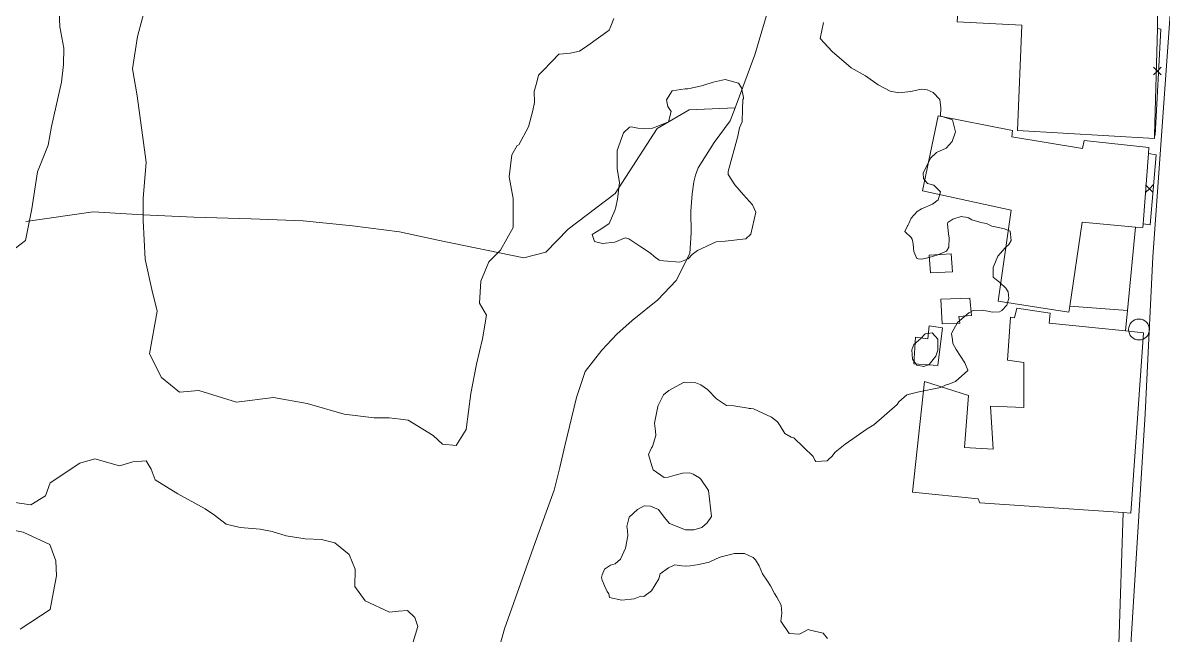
# Model space of a CAD drawing. Header units: metres. Extents: x 4652992 to 4879070, y 2074171 to 2309877.
# Drawn here: x 4654077.9 to 4654161.8, y 2307678.7 to 2307723.8 of the extents above; entities that cross this region are included whole.
import ezdxf

# ---------------------------------------------------------------- set-up
doc = ezdxf.new("R2010")
doc.units = ezdxf.units.M
doc.header["$MEASUREMENT"] = 0
doc.layers.get('0').update_dxf_attribs({"color": 4, "lineweight": 0})
for name, color, linetype, lineweight in [('Level 1', 2, 'Continuous', 0), ('Level 18', 5, 'Continuous', 0), ('Level 30', 5, 'Continuous', 0), ('Level 31', 38, 'Continuous', 0), ('Level 36', 1, 'Continuous', 0), ('Level 37', 3, 'Continuous', 0), ('Level 40', 1, 'Continuous', 0), ('Level 61', 4, 'Continuous', 0), ('Level 62', 4, 'Continuous', 0), ('Level 63', 3, 'Continuous', 0)]:
    doc.layers.add(name, color=color, linetype=linetype, lineweight=lineweight)

# ---------------------------------------------------------------- blocks, each defined once
blk = doc.blocks.new('POSTE')
at = {"color": 0, "linetype": 'ByBlock', "lineweight": -2}
blk.add_circle((0, 0), 0.770001, dxfattribs=at)
blk = doc.blocks.new('COTA')
at = {"color": 0, "linetype": 'ByBlock', "lineweight": -2, "ltscale": 10}
for p, q in [((0, 0), (-1.419522, -1.408457)), ((-1.408457, 1.419522), (0, 0)), ((1.419522, 1.408457), (0, 0)), ((0, 0), (1.408457, -1.419522))]:
    blk.add_line(p, q, dxfattribs=at)

msp = doc.modelspace()

# ---------------------------------------------------------------- linework, layer by layer
at = {"layer": 'Level 1'}
for points in [[(4654112.065493, 2307674.726504, 1355), (4654113.321291, 2307679.193911, 1354), (4654115.570681, 2307685.542116, 1353), (4654116.964297, 2307689.385927, 1352.42), (4654117.386904, 2307691.05292, 1352.34), (4654117.74573, 2307692.648928, 1352.32), (4654118.599306, 2307696.197878, 1352.18), (4654119.254275, 2307698.119509, 1352.16), (4654120.472719, 2307699.682131, 1352.14), (4654121.5683, 2307700.868716, 1352.12), (4654122.713076, 2307701.879275, 1352.12), (4654124.604922, 2307703.394472, 1351.96), (4654125.943117, 2307704.814699, 1352), (4654126.943911, 2307706.802675, 1351.92), (4654127.056521, 2307708.329897, 1351.9), (4654127.027529, 2307709.901125, 1351.88), (4654127.109499, 2307711.184511, 1351.86), (4654127.248293, 2307712.073733, 1351.8), (4654127.36072, 2307712.5683, 1351.74), (4654127.565676, 2307713.111513, 1351.62), (4654128.734682, 2307714.966128, 1351), (4654129.91968, 2307716.561281, 1350), (4654130.275298, 2307717.51676, 1349.909322), (4654131.723696, 2307721.408327, 1349.54), (4654132.967287, 2307725.568728, 1349)], [(4654078.104281, 2307709.147163, 1365.026424), (4654083.048522, 2307709.864141, 1364.026424), (4654086.711431, 2307709.648287, 1363.026424), (4654090.45897, 2307709.482456, 1362.026424), (4654094.684301, 2307709.355441, 1361.026424), (4654098.492994, 2307709.210379, 1359.926424), (4654102.127135, 2307708.838711, 1359.026424), (4654105.596767, 2307708.397826, 1358.026424), (4654108.536414, 2307707.763757, 1357.126424), (4654114.726583, 2307706.488966, 1354.926424), (4654116.356663, 2307706.892874, 1354.526424), (4654118.009108, 2307708.596396, 1354.026424), (4654121.460926, 2307711.212752, 1353.126424), (4654124.544239, 2307715.988356, 1352.026424), (4654126.905485, 2307717.360216, 1351.126424), (4654130.275298, 2307717.51676, 1349.909322)]]:
    msp.add_polyline3d(points, dxfattribs=at)
at = {"layer": 'Level 18', "color": 30}
msp.add_polyline3d([(4654158.520081, 2307801.584107, 1344.279018), (4654159.403895, 2307798.277543, 1344.791647), (4654160.955464, 2307787.756466, 1346.33308), (4654162.448486, 2307770.765085, 1348.626388), (4654162.992942, 2307757.218269, 1350.251862), (4654163.230392, 2307748.048325, 1351.138997), (4654163.372389, 2307739.414516, 1351.939737), (4654162.805322, 2307731.617983, 1352.820117), (4654161.011961, 2307706.540767, 1356.113772), (4654160.452804, 2307694.993306, 1357.450233), (4654159.297317, 2307676.434269, 1359.488676), (4654158.562503, 2307660.554671, 1360.616932), (4654157.201427, 2307645.266726, 1362.10546), (4654156.369616, 2307632.793815, 1363.256254), (4654155.67289, 2307621.25058, 1364.67296)], dxfattribs=at)
at = {"layer": 'Level 30', "color": 1}
for points in [[(4654161.348804, 2307733.753458, 1354.765774), (4654161.415419, 2307728.707958, 1355.325774), (4654161.352969, 2307723.46513, 1356.435774), (4654161.349544, 2307723.340006, 1356.443389), (4654161.134937, 2307715.500466, 1356.920524), (4654161.128078, 2307715.249899, 1356.935774), (4654151.052658, 2307715.835608, 1356.535774), (4654151.370316, 2307723.58238, 1356.535774), (4654146.616468, 2307723.851693, 1354.935774), (4654146.63524, 2307724.195483, 1354.935774), (4654146.91971, 2307729.405086, 1354.935774), (4654153.848013, 2307729.099487, 1355.335774), (4654154.016871, 2307734.115713, 1354.759216), (4654161.348804, 2307733.753458, 1354.765774)], [(4654150.628036, 2307715.368071, 1358.135774), (4654155.843189, 2307714.51814, 1358.086274), (4654155.950246, 2307715.109929, 1358.08064), (4654160.711016, 2307714.587706, 1358.035774), (4654160.678484, 2307714.150368, 1358.087762), (4654160.293474, 2307708.974538, 1358.703025), (4654160.272981, 2307708.69904, 1358.735774), (4654159.73558, 2307708.746341, 1358.808031), (4654155.810581, 2307709.091813, 1359.335774), (4654154.905051, 2307702.920947, 1359.335774), (4654154.839767, 2307702.47606, 1359.335774), (4654149.643005, 2307703.283086, 1359.335774), (4654150.593159, 2307709.983927, 1359.035774), (4654144.055714, 2307711.413087, 1357.635774), (4654145.223826, 2307716.92982, 1357.635774), (4654150.689128, 2307715.853848, 1358.135774), (4654150.628036, 2307715.368071, 1358.135774)], [(4654153.460023, 2307702.418603, 1359.735774), (4654153.380146, 2307701.684189, 1359.735774), (4654159.002339, 2307701.102465, 1360.140889), (4654160.319152, 2307700.966216, 1360.235774), (4654159.400422, 2307687.697426, 1360.235774), (4654158.829826, 2307687.735842, 1360.271673), (4654148.274112, 2307688.446522, 1360.935774), (4654148.171729, 2307688.747997, 1360.935774), (4654143.327511, 2307689.245966, 1360.935774), (4654144.221356, 2307697.38902, 1360.935774), (4654147.451412, 2307696.36302, 1361.235774), (4654147.159871, 2307692.535391, 1361.235774), (4654149.262198, 2307692.3971, 1360.935774), (4654149.076182, 2307695.556666, 1360.235774), (4654151.520938, 2307695.467374, 1360.335774), (4654151.515875, 2307698.771004, 1359.335774), (4654150.308664, 2307698.942625, 1359.335774), (4654150.534587, 2307702.111788, 1359.335774), (4654150.832536, 2307702.075817, 1359.335774), (4654150.998119, 2307702.770059, 1359.335774), (4654153.460023, 2307702.418603, 1359.735774)]]:
    msp.add_polyline3d(points, dxfattribs=at)
at = {"layer": 'Level 31', "flags": 128}
for points, elevation in [([(4654146.268906, 2307705.437776), (4654144.647027, 2307705.37438), (4654144.555285, 2307706.672417), (4654146.182994, 2307706.764404), (4654146.268906, 2307705.437776)], 1357.9683), ([(4654146.803413, 2307701.662622), (4654145.515562, 2307701.622245), (4654145.408979, 2307703.427061), (4654147.538234, 2307703.507672), (4654147.664338, 2307702.234049), (4654146.725426, 2307702.153799), (4654146.803413, 2307701.662622)], 1358.968336), ([(4654145.542857, 2307701.319533), (4654145.187452, 2307698.566273), (4654143.425192, 2307698.67997), (4654143.559726, 2307700.644932), (4654144.457728, 2307700.52526), (4654144.564942, 2307701.484872), (4654145.542857, 2307701.319533)], 1358.968336)]:
    msp.add_lwpolyline(points, dxfattribs=dict(at, elevation=elevation))
at = {"layer": 'Level 36', "extrusion": (-0.1151631321259256, 0.1194645317086317, 0.986136744403424), "elevation": -258959.135329, "flags": 128}
msp.add_lwpolyline([(-4952346.331056, 1547178.919958), (-4952347.791964, 1547178.919958), (-4952354.765902, 1547172.061847)], dxfattribs=at)
at = {"layer": 'Level 37'}
msp.add_line((4654159.146906, 2307702.609543, 1357.732251), (4654154.905051, 2307702.920947, 1358.067831), dxfattribs=at)
at = {"layer": 'Level 37', "elevation": 1357.732251, "flags": 128}
msp.add_lwpolyline([(4654159.73558, 2307708.746341), (4654159.146906, 2307702.609543), (4654159.002339, 2307701.102465)], dxfattribs=at)
at = {"layer": 'Level 40', "color": 3, "elevation": 1361.1323, "flags": 128}
msp.add_lwpolyline([(4654145.1894, 2307700.4964), (4654144.7738, 2307700.9547), (4654144.2586, 2307700.8967), (4654143.9394, 2307700.5487), (4654143.4145, 2307700.1145), (4654143.2716, 2307699.701), (4654143.3307, 2307699.028), (4654143.6552, 2307698.5873), (4654144.1716, 2307698.4876), (4654144.5467, 2307698.6357), (4654145.0402, 2307699.2336), (4654145.199075, 2307699.687379), (4654145.1894, 2307700.4964)], dxfattribs=at)
at = {"layer": 'Level 40', "color": 3}
for points in [[(4654076.9165, 2307706.8695, 1367.9736), (4654078.0854, 2307707.7479, 1367.9736), (4654078.5285, 2307710.0811, 1367.9736), (4654078.9553, 2307712.8082, 1367.3736), (4654079.73, 2307714.7749, 1367.3736), (4654079.9887, 2307716.137, 1367.3736), (4654080.7284, 2307719.4092, 1366.1736), (4654080.8722, 2307720.6953, 1366.1736), (4654080.9007, 2307721.9033, 1366.1736), (4654080.6041, 2307723.4753, 1365.5736), (4654080.4587, 2307726.9456, 1365.5736)], [(4654087.047, 2307725.5362, 1364.6736), (4654086.3039, 2307722.7485, 1365.2736), (4654085.9562, 2307720.3874, 1365.2736), (4654086.2826, 2307718.3989, 1365.2736), (4654086.944, 2307713.5266, 1366.1736), (4654086.7348, 2307710.8379, 1366.1736), (4654086.7291, 2307709.2211, 1366.1736), (4654086.8822, 2307706.3685, 1366.4736), (4654086.9062, 2307706.2581, 1366.4736), (4654087.3645, 2307704.1506, 1366.4736), (4654087.7644, 2307702.5555, 1366.4736), (4654087.1855, 2307699.4114, 1365.8736), (4654088.0896, 2307697.6764, 1364.9736), (4654089.3957, 2307696.6081, 1364.9736), (4654090.8272, 2307696.7305, 1364.9736), (4654093.6005, 2307695.8519, 1364.3736), (4654096.3095, 2307696.2027, 1363.7736), (4654098.7874, 2307695.7744, 1362.8736), (4654101.5183, 2307694.9765, 1361.6736), (4654103.7221, 2307694.7167, 1361.0736), (4654104.8313, 2307694.7013, 1361.0736), (4654105.661, 2307694.5986, 1361.0736), (4654106.2141, 2307694.5301, 1361.0736), (4654108.0743, 2307693.4066, 1360.1736), (4654108.7615, 2307692.761, 1360.1736), (4654109.7557, 2307692.6667, 1360.1736), (4654110.4858, 2307693.8481, 1360.1736), (4654110.8386, 2307696.4924, 1359.2736), (4654111.2493, 2307698.6576, 1359.2736), (4654111.7016, 2307700.5082, 1359.2736), (4654111.9851, 2307702.2581, 1358.3736), (4654111.4791, 2307703.1551, 1357.7736), (4654111.5826, 2307704.7719, 1357.7736), (4654112.1569, 2307706.1933, 1357.7736), (4654113.0292, 2307707.044, 1357.7736), (4654113.9532, 2307708.7029, 1357.7736), (4654113.9545, 2307710.8514, 1357.7736), (4654113.6478, 2307712.447, 1357.7736), (4654113.8492, 2307714.0442, 1357.7736), (4654114.2408, 2307714.7472, 1357.7736), (4654114.361, 2307714.8019, 1358.04), (4654115.0765, 2307716.1052, 1358.04), (4654115.3954, 2307717.3143, 1358.04), (4654115.517, 2307717.9071, 1358.04), (4654115.5208, 2307717.9256, 1358.04), (4654115.5041, 2307718.7067, 1358.04), (4654115.6888, 2307719.4071, 1358.04), (4654115.823, 2307719.9157, 1358.04), (4654116.115, 2307720.2191, 1358.04), (4654116.8095, 2307720.9405, 1358.04), (4654117.3073, 2307721.4578, 1358.04), (4654117.3598, 2307721.4629, 1358.04), (4654118.1381, 2307721.5395, 1358.04), (4654118.8399, 2307721.6823, 1358.04), (4654119.4544, 2307722.09, 1358.04), (4654121.0246, 2307723.2257, 1357.24), (4654121.146, 2307723.5304, 1357.1274), (4654121.3644, 2307724.0784, 1356.9248)], [(4654136.7803, 2307723.7783, 1353.24), (4654136.5299, 2307722.6177, 1354.04), (4654137.4112, 2307721.6584, 1355.64), (4654138.8264, 2307720.4543, 1356.04), (4654139.8785, 2307719.8736, 1356.04), (4654140.8119, 2307719.1934, 1356.6323), (4654141.6747, 2307718.748, 1358.1323), (4654142.3214, 2307718.6256, 1358.1323), (4654143.2049, 2307718.7127, 1358.1323), (4654143.9586, 2307718.8866, 1358.1323), (4654144.4165, 2307718.8376, 1358.1323), (4654144.861, 2307718.6406, 1358.1323), (4654145.3511, 2307718.1251, 1358.1323), (4654145.4129, 2307717.517, 1358.1323), (4654145.3781, 2307716.9104, 1358.1323), (4654145.5033, 2307716.8678, 1358.1323), (4654146.268, 2307716.626, 1358.1323), (4654146.4874, 2307715.749, 1358.1323), (4654146.2579, 2307715.0422, 1358.1323), (4654145.8128, 2307714.5425, 1358.1323), (4654145.0942, 2307714.2298, 1358.1323), (4654144.6501, 2307713.8165, 1358.1323), (4654144.1126, 2307712.7116, 1358.1323), (4654144.1329, 2307712.3059, 1358.1323), (4654144.4387, 2307711.9418, 1358.1323), (4654144.8899, 2307711.8212, 1358.1323), (4654145.3812, 2307711.3257, 1358.1323), (4654145.2071, 2307710.7498, 1358.1323), (4654144.8032, 2307710.433, 1358.1323), (4654143.987, 2307710.0929, 1358.1323), (4654143.6731, 2307709.883, 1358.1323), (4654143.2333, 2307709.403, 1358.1323), (4654143.0707, 2307709.0151, 1358.1323), (4654142.9914, 2307708.8642, 1358.1323), (4654142.9968, 2307708.849, 1358.1323), (4654142.9707, 2307708.8246, 1358.1323), (4654142.7533, 2307708.4107, 1358.2277), (4654143.2352, 2307707.9652, 1359.1323), (4654143.3003, 2307707.8513, 1359.1323), (4654143.3662, 2307707.505, 1359.1323), (4654143.3933, 2307707.1962, 1359.1323), (4654143.4269, 2307706.9448, 1359.1323), (4654143.6469, 2307706.4345, 1359.1323), (4654143.7375, 2307706.4164, 1359.1323), (4654144.0072, 2307706.3685, 1359.1323), (4654144.5572, 2307706.4981, 1359.1323), (4654145.1856, 2307706.6886, 1359.1323), (4654145.8273, 2307706.9604, 1359.1323), (4654145.9909, 2307707.2585, 1359.1323), (4654146.0336, 2307707.9507, 1359.1323), (4654145.9885, 2307708.214, 1359.1323), (4654145.8991, 2307708.9745, 1359.1323), (4654145.9206, 2307709.0792, 1359.1323), (4654146.2903, 2307709.3176, 1359.1323), (4654146.8986, 2307709.5279, 1359.1323), (4654147.0255, 2307709.5026, 1359.1323), (4654147.2459, 2307709.4587, 1359.1323), (4654147.4404, 2307709.4199, 1359.1323), (4654147.6966, 2307709.2849, 1359.1323), (4654148.2801, 2307709.0914, 1359.1323), (4654148.3376, 2307709.08, 1359.6323), (4654148.7628, 2307708.9952, 1360.1323), (4654149.1545, 2307708.7965, 1360.1323), (4654149.5247, 2307708.7227, 1360.1323), (4654150.1021, 2307708.6075, 1360.1323), (4654150.5244, 2307708.4318, 1360.1323), (4654150.5855, 2307707.7589, 1360.1323), (4654150.4196, 2307707.4592, 1360.1323), (4654150.1489, 2307707.2194, 1360.1323), (4654149.6009, 2307706.5905, 1360.1323), (4654149.2521, 2307705.7682, 1360.1323), (4654149.2709, 2307705.0451, 1360.1323), (4654149.7533, 2307704.6581, 1360.1323), (4654150.1953, 2307704.2396, 1360.1323), (4654150.3673, 2307703.9771, 1360.1323), (4654150.4097, 2307703.4801, 1360.1323), (4654150.3786, 2307703.3281, 1360.1323), (4654150.2708, 2307703.0003, 1361.1323), (4654149.8917, 2307702.5949, 1361.1323), (4654149.7278, 2307702.5007, 1361.1323), (4654149.182, 2307702.4908, 1361.1323), (4654148.8644, 2307702.5541, 1361.1323), (4654148.4384, 2307702.6391, 1361.1323), (4654147.802, 2307702.6127, 1361.1323), (4654147.4798, 2307702.4222, 1361.1323), (4654146.6484, 2307701.7117, 1361.1323), (4654146.2232, 2307700.9711, 1361.1323), (4654146.2045, 2307700.9171, 1361.1323)], [(4654126.207, 2307706.1501, 1357.1323), (4654126.8173, 2307706.4006, 1357.1323), (4654127.1144, 2307706.7136, 1357.1323), (4654127.5009, 2307707.0087, 1357.1323), (4654128.8925, 2307707.6618, 1357.1323), (4654129.5556, 2307707.7156, 1357.1323), (4654131.0793, 2307707.877, 1357.1323), (4654131.4302, 2307708.2257, 1357.1323), (4654131.8047, 2307709.826, 1357.1323), (4654131.5475, 2307710.3891, 1357.1323), (4654130.9059, 2307711.1219, 1357.1323), (4654130.2642, 2307711.8547, 1357.1323), (4654129.766, 2307712.6054, 1357.1323), (4654129.7671, 2307712.8378, 1357.1323), (4654130.4866, 2307715.4391, 1357.1323), (4654130.6098, 2307716.0401, 1356.946), (4654130.7901, 2307716.4823, 1356.84), (4654130.8162, 2307717.4106, 1356.1662), (4654130.8365, 2307718.1354, 1355.64), (4654130.8838, 2307718.1989, 1355.64), (4654130.8855, 2307718.2767, 1355.6323), (4654130.7411, 2307718.9961, 1354.6323), (4654130.5269, 2307719.3188, 1354.6323), (4654129.5578, 2307719.6055, 1354.6323), (4654128.6763, 2307719.408, 1354.6323), (4654127.9744, 2307719.1746, 1354.6323), (4654127.9369, 2307719.1444, 1355.6323), (4654126.9129, 2307718.9292, 1355.6323), (4654126.7692, 2307718.9112, 1355.6323), (4654126.6128, 2307718.9005, 1356.1323), (4654125.6525, 2307718.766, 1356.1323), (4654125.2369, 2307718.1037, 1356.1323), (4654125.3244, 2307717.6205, 1356.1323), (4654125.5738, 2307717.2447, 1356.1323), (4654125.373, 2307716.4929, 1356.1323), (4654124.708, 2307716.2063, 1356.1323), (4654124.2049, 2307716.0272, 1356.1323), (4654123.5857, 2307715.9644, 1356.1323), (4654123.1285, 2307716.009, 1356.1323), (4654122.6357, 2307716.1073, 1356.1323), (4654122.5175, 2307716.0981, 1357.1323), (4654122.0587, 2307715.6779, 1357.1323), (4654121.6048, 2307714.3728, 1357.1323), (4654121.6074, 2307713.0231, 1357.1323), (4654121.7729, 2307712.0131, 1357.1323), (4654121.6149, 2307710.7884, 1357.1323), (4654121.4958, 2307710.2073, 1357.1323), (4654121.4322, 2307709.9517, 1357.6323), (4654121.0071, 2307709.0136, 1357.6323), (4654120.4052, 2307708.5756, 1357.6323), (4654119.7678, 2307708.1913, 1357.6323), (4654119.9445, 2307707.691, 1357.6323), (4654120.5167, 2307707.5304, 1357.6323), (4654121.4214, 2307707.6289, 1357.6323), (4654122.1838, 2307707.9419, 1357.6323), (4654122.4521, 2307707.8883, 1357.6323), (4654123.3536, 2307707.29, 1357.6323), (4654124.0497, 2307706.8256, 1357.6323), (4654124.3262, 2307706.5845, 1357.6323), (4654124.6877, 2307706.303, 1357.6323), (4654125.0159, 2307706.2481, 1357.1323), (4654126.207, 2307706.1501, 1357.1323)], [(4654146.2045, 2307700.9171, 1361.1323), (4654146.2617, 2307700.443, 1361.1323), (4654146.2929, 2307700.185, 1361.1323), (4654146.5296, 2307699.7456, 1361.1323), (4654147.1882, 2307698.7487, 1361.1323), (4654147.3998, 2307698.2146, 1361.1323), (4654147.406, 2307698.1985, 1361.1323), (4654146.4877, 2307697.3826, 1361.1323), (4654145.9315, 2307697.1714, 1361.1323), (4654145.8146, 2307697.1256, 1361.1323), (4654145.3911, 2307696.9447, 1361.1323), (4654143.6982, 2307696.597, 1361.1323), (4654142.9117, 2307696.3993, 1361.1323), (4654142.3324, 2307695.8907, 1361.1323), (4654142.2015, 2307695.6941, 1361.1323), (4654140.4835, 2307694.1864, 1359.6323), (4654139.984, 2307693.9063, 1359.6323), (4654138.3659, 2307692.7597, 1359.6323), (4654138.1421, 2307692.579, 1359.6323), (4654137.6448, 2307692.18, 1359.6323), (4654137.401, 2307691.8669, 1359.6323), (4654137.1575, 2307691.6448, 1359.6323), (4654137.0413, 2307691.5343, 1359.6323), (4654136.228, 2307691.4954, 1359.6323), (4654136.1522, 2307691.5924, 1359.6323), (4654136.0205, 2307691.8586, 1359.6323), (4654134.6096, 2307693.2262, 1359.6323), (4654134.4016, 2307693.2844, 1359.6323), (4654133.9397, 2307693.5634, 1359.6323), (4654133.5837, 2307694.1147, 1359.6323), (4654133.3911, 2307694.4064, 1359.6323), (4654132.9517, 2307694.7637, 1359.6323), (4654131.6416, 2307695.3815, 1360.1323), (4654131.4442, 2307695.3959, 1358.9197), (4654131.3245, 2307695.4046, 1360.1323), (4654131.2449, 2307695.4089, 1360.1323), (4654130.1796, 2307695.5931, 1360.1323), (4654129.6453, 2307695.6276, 1360.1323), (4654128.9087, 2307696.1, 1359.6323), (4654128.2353, 2307696.7861, 1359.6323), (4654127.7459, 2307697.1345, 1359.6323), (4654127.3793, 2307697.2791, 1359.6323), (4654126.5399, 2307697.3351, 1359.6323), (4654125.4111, 2307696.7303, 1359.6323), (4654125.0168, 2307696.3917, 1359.6323), (4654124.6154, 2307695.6123, 1359.6323), (4654124.6009, 2307695.5416, 1359.6323), (4654124.4273, 2307694.6948, 1359.6323), (4654124.349, 2307694.3125, 1359.6323), (4654124.4205, 2307693.7333, 1359.6323), (4654124.4454, 2307693.4082, 1359.6323), (4654124.1901, 2307692.5984, 1359.6323), (4654124.1392, 2307692.5038, 1359.6323), (4654123.9001, 2307692.0075, 1359.6323), (4654124.142, 2307691.1675, 1359.6323), (4654124.261, 2307690.8759, 1359.6323), (4654125.0653, 2307690.3279, 1359.6323), (4654125.3603, 2307690.3434, 1359.6323), (4654125.873, 2307690.4838, 1359.6323), (4654126.3959, 2307690.6262, 1359.6323), (4654126.9459, 2307690.6573, 1359.6323), (4654127.1956, 2307690.5722, 1359.6323), (4654127.6501, 2307690.2961, 1359.6323), (4654127.7612, 2307690.2047, 1359.6323), (4654128.3131, 2307689.3511, 1359.6323), (4654128.5306, 2307687.4524, 1359.6323), (4654128.2117, 2307686.9748, 1359.6323), (4654127.834, 2307686.6392, 1359.6323), (4654127.2366, 2307686.4678, 1359.6323), (4654126.6357, 2307686.4586, 1359.6323), (4654125.4633, 2307686.937, 1359.6323), (4654125.0654, 2307687.404, 1359.6323), (4654124.6304, 2307687.955, 1359.6323), (4654124.0508, 2307688.2053, 1359.6323), (4654123.5988, 2307688.2471, 1359.6323), (4654123.0988, 2307687.9582, 1359.6323), (4654122.4885, 2307687.3896, 1359.6323), (4654122.3159, 2307686.7194, 1359.6323), (4654122.362, 2307686.4284, 1359.6323), (4654122.3873, 2307686.0358, 1359.6323), (4654122.226, 2307685.1091, 1359.6323), (4654121.8431, 2307684.3026, 1359.6323), (4654121.4656, 2307683.9703, 1359.6323), (4654121.1197, 2307683.8811, 1359.6323), (4654120.6778, 2307683.5751, 1359.6323), (4654120.493, 2307683.1598, 1359.6323), (4654120.4571, 2307682.9563, 1359.6323), (4654120.4937, 2307682.7711, 1359.6323), (4654120.704, 2307682.3103, 1359.6323), (4654120.8762, 2307681.9331, 1359.6323), (4654120.984, 2307681.7707, 1359.6323), (4654121.0495, 2307681.4932, 1359.6323), (4654121.9434, 2307681.2974, 1361.6323), (4654122.8487, 2307681.398, 1361.6323), (4654123.3433, 2307681.5804, 1361.6323), (4654123.5658, 2307681.5772, 1361.6323), (4654124.1299, 2307681.9858, 1362.6323), (4654124.6618, 2307682.8672, 1362.6323), (4654124.7707, 2307683.2268, 1362.6323), (4654125.3797, 2307683.6835, 1362.6323), (4654125.8542, 2307683.8899, 1362.6323), (4654126.3677, 2307683.8208, 1362.6323), (4654126.6071, 2307683.8041, 1362.6323), (4654126.9675, 2307683.8132, 1362.6323), (4654127.5987, 2307683.9263, 1362.6323), (4654128.3718, 2307684.0878, 1362.6323), (4654128.9389, 2307684.3724, 1362.6323), (4654129.2515, 2307684.4887, 1362.6323), (4654130.2372, 2307684.7386, 1362.6323), (4654130.962, 2307684.7292, 1362.6323), (4654131.6121, 2307684.4221, 1362.6323), (4654131.7771, 2307684.2507, 1362.6323), (4654132.0386, 2307683.8125, 1362.6323), (4654132.2814, 2307683.2318, 1362.6323), (4654132.6666, 2307682.6893, 1362.6323), (4654132.891, 2307682.3429, 1362.6323), (4654133.171, 2307681.7966, 1362.6323), (4654133.3589, 2307681.5134, 1362.6323), (4654133.6602, 2307680.9268, 1362.6323), (4654133.717, 2307680.3463, 1362.6323), (4654133.6404, 2307679.7462, 1362.6323), (4654134.2437, 2307678.8462, 1362.6323), (4654135.0152, 2307678.7962, 1362.6323), (4654135.645, 2307679.1268, 1362.6323), (4654135.7931, 2307679.0972, 1362.6323), (4654136.7517, 2307678.8709, 1362.6323), (4654137.0701, 2307678.4686, 1362.6323)], [(4654106.429, 2307677.6651, 1357.7736), (4654106.9457, 2307679.3697, 1358.6736), (4654106.7231, 2307680.0254, 1359.2736), (4654106.179, 2307680.525, 1360.4736), (4654105.5156, 2307680.4903, 1360.4736), (4654104.8421, 2307680.4024, 1360.4736), (4654103.0566, 2307681.2549, 1361.6736), (4654102.305, 2307682.3126, 1362.5736), (4654102.3258, 2307683.573, 1362.5736), (4654101.8755, 2307684.6515, 1362.5736), (4654100.8388, 2307685.5157, 1362.5736), (4654099.8493, 2307685.7658, 1362.5736), (4654098.6384, 2307685.8089, 1363.4736), (4654097.2507, 2307686.0252, 1364.0736), (4654096.2208, 2307686.338, 1364.0736), (4654095.3282, 2307686.5141, 1364.0736), (4654093.8716, 2307686.634, 1364.6736), (4654092.8323, 2307686.8938, 1364.6736), (4654091.9782, 2307687.5557, 1364.6736), (4654091.3038, 2307688.0176, 1364.6736), (4654089.2723, 2307689.1219, 1365.8736), (4654087.6171, 2307690.1543, 1366.4736), (4654087.3284, 2307690.922, 1366.4736), (4654086.9574, 2307691.542, 1366.4736), (4654085.9653, 2307691.4644, 1366.4736), (4654084.9854, 2307691.1656, 1366.4736), (4654083.1799, 2307691.6851, 1367.9023), (4654082.0634, 2307691.3748, 1368.2736), (4654079.8878, 2307689.9236, 1369.7736), (4654079.5361, 2307688.9663, 1369.7736), (4654078.4785, 2307688.3193, 1369.7736), (4654076.9681, 2307688.5335, 1370.0736)], [(4654076.6743, 2307686.5389, 1370.0736), (4654077.9025, 2307686.2968, 1370.0736), (4654079.8554, 2307685.3986, 1370.0736), (4654080.3068, 2307684.1979, 1370.0736), (4654080.349, 2307683.0779, 1370.0736), (4654080.1299, 2307681.9239, 1370.0736), (4654079.8795, 2307680.6049, 1370.0736), (4654077.6924, 2307679.1662, 1370.6736)]]:
    msp.add_polyline3d(points, dxfattribs=at)
at = {"layer": 'Level 62', "extrusion": (0.0186335854375306, 0.1384191387448392, 0.9901984303779114), "elevation": 407497.091593, "flags": 128}
msp.add_lwpolyline([(-4304673.263317, -2879329.944955), (-4304673.509011, -2879329.944955), (-4304674.154096, -2879322.069119), (-4304674.096531, -2879322.069664)], dxfattribs=at)
at = {"layer": 'Level 62'}
msp.add_polyline3d([(4654160.678682, 2307714.150338, 1355.168336), (4654161.24462, 2307714.064201, 1355.168336), (4654160.815822, 2307708.90319, 1355.568336), (4654160.293673, 2307708.974511, 1355.568336)], dxfattribs=at)

# ---------------------------------------------------------------- block references
at = {"layer": 'Level 61', "zscale": 0.1}
msp.add_blockref('POSTE', (4654159.991257, 2307701.204626, 1356.985322), dxfattribs=at)
at = {"layer": 'Level 63', "xscale": 0.2, "yscale": 0.2, "zscale": 0.1}
for p in [(4654161.349264, 2307720.218541, 1354.11192), (4654160.760796, 2307711.55826, 1355.367546)]:
    msp.add_blockref('COTA', p, dxfattribs=at)

doc.saveas('drawing.dxf')
